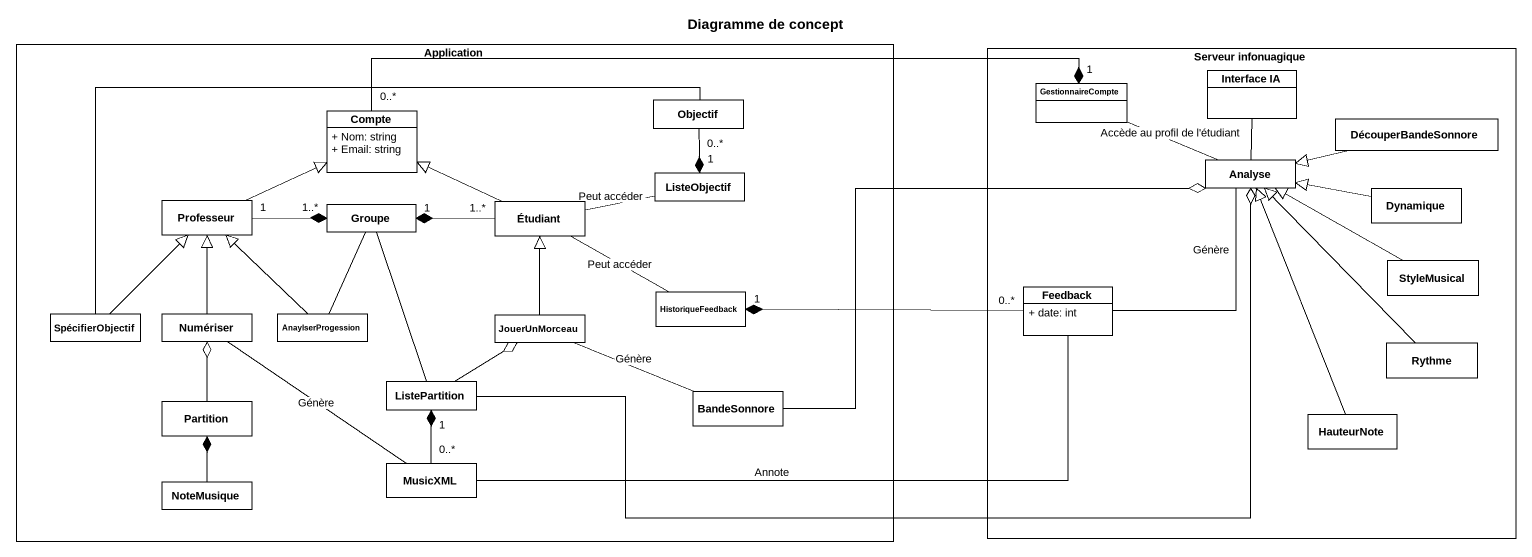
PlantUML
@startuml
title Diagramme de concept
hide circle
hide empty members
skinparam classAttributeIconSize 0
rectangle Application {
  class Objectif
  class Compte {
    + Nom: string
    + Email: string
  }
  class ListeObjectif
  class Professeur
  class Groupe
  class Étudiant
  class SpécifierObjectif
  class Numériser
  class AnaylserProgession
  class JouerUnMorceau
  class HistoriqueFeedback
  class "Partition" as Partition_
  class ListePartition
  class BandeSonnore
  class MusicXML
  class NoteMusique
}
rectangle "Serveur infonuagique" as Serveur_infonuagique {
  class GestionnaireCompte
  class "Interface IA" as Interface_IA
  class DécouperBandeSonnore
  class Analyse
  class Dynamique
  class Feedback {
    + date: int
  }
  class StyleMusical
  class Rythme
  class HauteurNote
}
Objectif "0..*" --* "1" ListeObjectif
Interface_IA -- Analyse
Compte "0..*" -right-* "1" GestionnaireCompte
DécouperBandeSonnore -left-|> Analyse
Analyse -left- GestionnaireCompte : Accède au profil de l'étudiant
Analyse -- Feedback : Génère
Dynamique -left-|> Analyse
Professeur -right-|> Compte
Professeur "1" -right-* "1..*" Groupe
Groupe -- AnaylserProgession
Groupe -- ListePartition
Étudiant -left-|> Compte
Étudiant -right- ListeObjectif : Peut accéder
Étudiant "1..*" -left-* "1" Groupe
Étudiant -right- HistoriqueFeedback : Peut accéder
Feedback "0..*" -left-* "1" HistoriqueFeedback
Feedback -left- MusicXML : Annote
StyleMusical -left-|> Analyse
SpécifierObjectif -right- Objectif
SpécifierObjectif -up-|> Professeur
Numériser -up-|> Professeur
Numériser -- MusicXML : Génère
AnaylserProgession -up-|> Professeur
JouerUnMorceau -up-|> Étudiant
JouerUnMorceau -right- BandeSonnore : Génère
Rythme -up-|> Analyse
Partition_ -up-o Numériser
ListePartition -right-o Analyse
ListePartition -up-o JouerUnMorceau
BandeSonnore -right-o Analyse
HauteurNote -up-|> Analyse
MusicXML "0..*" -up-* "1" ListePartition
NoteMusique -up-* Partition_
@enduml
